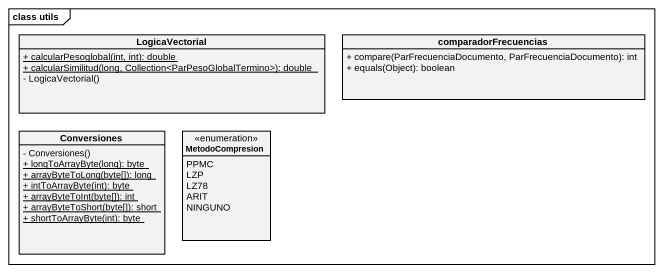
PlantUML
@startuml
mainframe class utils
hide circle
hide empty members
skinparam classAttributeIconSize 0
class LogicaVectorial {
  {static} + calcularPesoglobal(int, int): double
  {static} + calcularSimilitud(long, Collection<ParPesoGlobalTermino>): double
  - LogicaVectorial()
}
class comparadorFrecuencias {
  + compare(ParFrecuenciaDocumento, ParFrecuenciaDocumento): int
  + equals(Object): boolean
}
class Conversiones {
  - Conversiones()
  {static} + longToArrayByte(long): byte
  {static} + arrayByteToLong(byte[]): long
  {static} + intToArrayByte(int): byte
  {static} + arrayByteToInt(byte[]): int
  {static} + arrayByteToShort(byte[]): short
  {static} + shortToArrayByte(int): byte
}
enum MetodoCompresion {
  PPMC
  LZP
  LZ78
  ARIT
  NINGUNO
}
@enduml
